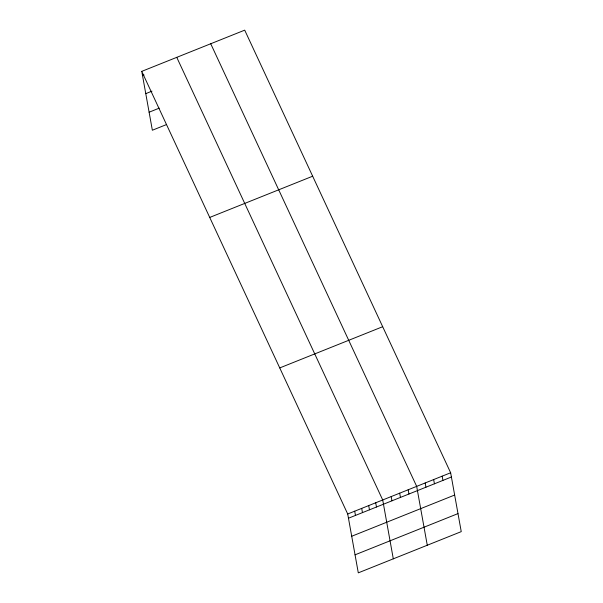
<?xml version="1.0" encoding="UTF-8"?>
<svg xmlns="http://www.w3.org/2000/svg" width="603" height="603" viewBox="0 0 603 603"><rect width="100%" height="100%" fill="white"/><g stroke="black" fill="none" stroke-linecap="round" stroke-linejoin="round"><path stroke-width="0.9" d="M141.758 71.365L244.705 30.15L450.645 472.767L461.242 531.635L358.295 572.85L347.705 513.99L141.758 71.365L152.355 130.233L166.353 124.625M142.527 75.609L144.079 74.991M145.768 93.638L151.986 91.143M149.107 112.211L159.222 108.156M209.723 217.434L312.663 176.212M279.747 367.92L382.686 326.705M347.705 513.99L450.645 472.767M348.466 518.226L451.413 477.011M351.715 536.255L454.654 495.033M355.054 554.828L457.994 513.605M210.733 43.755L416.673 486.372L427.271 545.233M176.762 57.353L382.709 499.97L393.299 558.838M442.157 476.166L442.919 480.41M433.663 479.566L434.424 483.81M425.168 482.973L425.929 487.209M408.186 489.772L408.947 494.015M399.691 493.171L400.452 497.415M391.196 496.57L391.965 500.814M375.707 502.774L376.468 507.017M368.704 505.578L369.466 509.821M361.702 508.382L362.471 512.625M354.707 511.186L355.469 515.429"/></g></svg>
